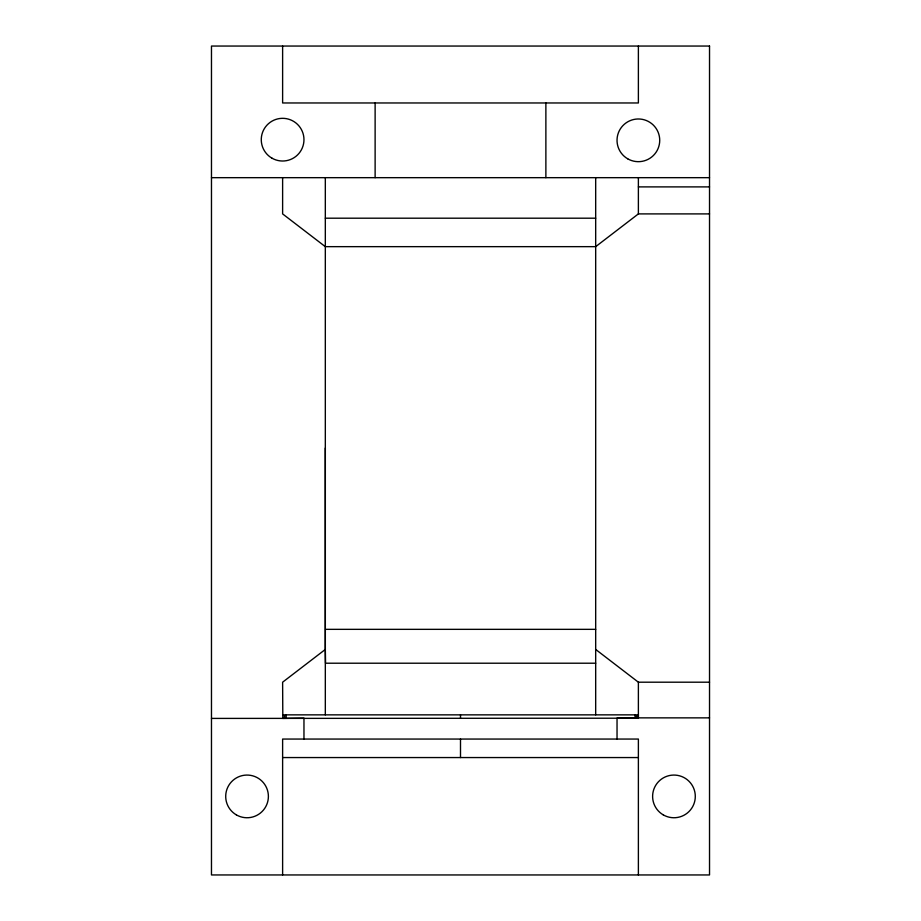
<?xml version="1.0" encoding="UTF-8"?>
<svg xmlns="http://www.w3.org/2000/svg" width="921" height="921" viewBox="0 0 921 921"><rect width="100%" height="100%" fill="white"/><g stroke="black" fill="none" stroke-linecap="round" stroke-linejoin="round"><path stroke-width="1.38" d="M325.32 714.857L325.32 448.043M286.155 718.161L286.178 714.857L282.816 718.196L282.62 682.196L325.32 649.443L325.32 177.672M211.473 718.415L638.299 718.196L617.035 718.127L617.035 739.056M709.527 213.902L638.38 213.902L595.68 246.655L325.32 246.655L282.62 213.902L282.62 177.672M282.62 718.415L303.965 718.127L303.965 739.056M211.473 177.672L709.527 177.672M638.38 186.894L709.527 186.894M325.32 218.196L595.68 218.196M325.55 629.342L595.68 629.342M595.68 663.212L325.55 663.212L325.32 649.443M595.68 649.443L638.38 682.196L709.527 682.196M282.62 714.857L638.38 714.857L638.184 718.196L634.822 714.857L635.306 718.161M638.38 717.862L709.527 717.862M282.62 757.557L638.38 757.557M638.38 46.05L638.38 102.968L282.62 102.968L282.62 46.05M638.38 177.672L638.38 213.902M638.38 682.196L638.38 718.415M638.38 874.95L638.38 739.056L282.62 739.056L282.62 874.95M595.68 177.672L595.68 714.857M545.877 102.968L545.877 177.672M460.5 714.857L460.5 718.127M460.5 739.056L460.5 757.557M375.123 102.968L375.123 177.672M709.527 46.05L211.473 46.05L211.473 874.95L709.527 874.95L709.527 46.05M271.948 158.159A21.344 21.344 0 0 0 303.965 139.67A21.344 21.344 0 0 0 271.948 121.181A21.344 21.344 0 0 0 271.948 158.159M236.375 814.889A21.344 21.344 0 0 0 268.391 796.4A21.344 21.344 0 0 0 236.375 777.923A21.344 21.344 0 0 0 236.375 814.889M663.281 814.889A21.344 21.344 0 0 0 695.297 796.4A21.344 21.344 0 0 0 663.281 777.923A21.344 21.344 0 0 0 663.281 814.889M627.708 158.815A21.344 21.344 0 0 0 659.724 140.326A21.344 21.344 0 0 0 627.708 121.837A21.344 21.344 0 0 0 627.708 158.815"/></g></svg>
